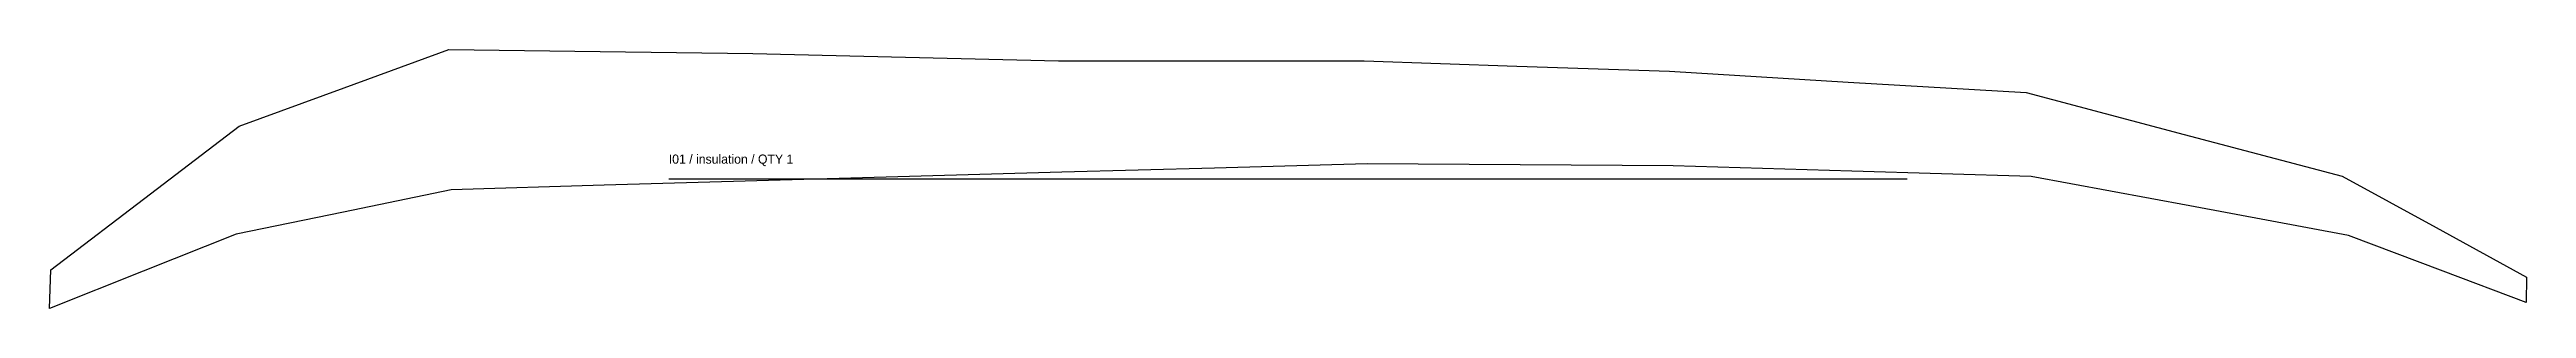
# Model space of a CAD drawing. Header units: millimetres. Extents: x 8 to 2443, y 12 to 266.
import ezdxf

# ---------------------------------------------------------------- set-up
doc = ezdxf.new("R2010")
doc.units = ezdxf.units.MM
for name, color, linetype in [('CUT', 7, 'Continuous'), ('GRAIN', 3, 'Continuous'), ('ID', 7, 'Continuous'), ('SEW', 5, 'Continuous')]:
    doc.layers.add(name, color=color, linetype=linetype)

msp = doc.modelspace()

# ---------------------------------------------------------------- linework, layer by layer
at = {"layer": 'CUT'}
msp.add_lwpolyline([(8.5, 12), (9.9, 49.8), (107.7, 124.4), (195, 191), (298, 228.6), (400.8, 266.2), (549.5, 264.2), (699.7, 262.3), (849.9, 258.7), (1000.2, 255.1), (1150.4, 255.1), (1300.4, 255.2), (1450.5, 250), (1600.6, 244.8), (1776.2, 234.3), (1951.1, 223.9), (2106.6, 182.8), (2261.8, 141.8), (2354, 91.4), (2442.9, 42.8), (2442.5, 17.8), (2361, 48.6), (2268.1, 83.6), (2112.1, 112.6), (1956.1, 141.6), (1779.8, 146.9), (1604.2, 152.1), (1453.9, 153), (1303.5, 153.9), (1153.5, 149.8), (1003.5, 145.7), (853.6, 141.5), (703.6, 137.2), (553.7, 132.9), (403.1, 128.5), (297.5, 106.6), (192, 84.8), (100.6, 48.6)], close=True, dxfattribs=at)
at = {"layer": 'GRAIN'}
msp.add_line((617.1, 139.1), (1834.3, 139.1), dxfattribs=at)
at = {"layer": 'SEW'}
msp.add_lwpolyline([(8.5, 12), (9.9, 49.8), (107.7, 124.4), (195, 191), (298, 228.6), (400.8, 266.2), (549.5, 264.2), (699.7, 262.3), (849.9, 258.7), (1000.2, 255.1), (1150.4, 255.1), (1300.4, 255.2), (1450.5, 250), (1600.6, 244.8), (1776.2, 234.3), (1951.1, 223.9), (2106.6, 182.8), (2261.8, 141.8), (2354, 91.4), (2442.9, 42.8), (2442.5, 17.8), (2361, 48.6), (2268.1, 83.6), (2112.1, 112.6), (1956.1, 141.6), (1779.8, 146.9), (1604.2, 152.1), (1453.9, 153), (1303.5, 153.9), (1153.5, 149.8), (1003.5, 145.7), (853.6, 141.5), (703.6, 137.2), (553.7, 132.9), (403.1, 128.5), (297.5, 106.6), (192, 84.8), (100.6, 48.6)], close=True, dxfattribs=at)

# ---------------------------------------------------------------- texts
at = {"layer": 'ID'}
msp.add_text('I01 / insulation / QTY 1', height=9, dxfattribs=at).set_placement((617.1, 154.1))

doc.saveas('drawing.dxf')
